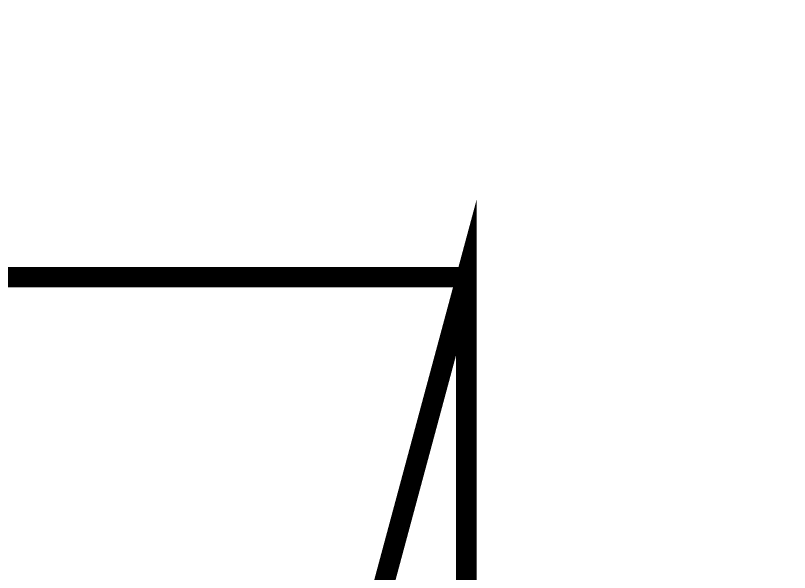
# Model space of a CAD drawing. Header units: millimetres. Extents: x -176651 to 424033, y -469666 to 486614.
# Drawn here: x 192288 to 193790, y 139242 to 140323 of the extents above; entities that cross this region are included whole.
import ezdxf
from ezdxf import colors
from ezdxf.entities.mleader import LeaderData, LeaderLine
from ezdxf.math import Vec2, Vec3

# ---------------------------------------------------------------- set-up
doc = ezdxf.new("R2010")
doc.units = ezdxf.units.MM
doc.linetypes.add('1625E_Roof Plan$0$DASHED', pattern=[0.75, 0.5, -0.25])
doc.layers.add('1625E_Roof Plan$0$ad-Secondary Roof', color=8, linetype='Continuous')
doc.layers.add('Site Levels$0$ad-Lvl-Entance road', color=4, linetype='Continuous')
doc.styles.add('Site Levels$0$Standard', font='arial.ttf')

# ---------------------------------------------------------------- blocks, each defined once
blk = doc.blocks.new('1625E_Roof Plan')
at = {"layer": '1625E_Roof Plan$0$ad-Secondary Roof', "linetype": '1625E_Roof Plan$0$DASHED', "ltscale": 2, "const_width": 40}
for points in [[(13950, 14220), (13138.3, 11207.5), (13950, 8195)], [(12570, 8195), (10022.5, 11207.5), (12570, 14220), (13950, 14220), (13950, 8195)]]:
    blk.add_lwpolyline(points, close=True, dxfattribs=at)
blk = doc.blocks.new('1625_East Villa')
blk.add_blockref('1625E_Roof Plan', (0, 0))
blk = doc.blocks.new("All Plot's Villa Plans")
at = {"ltscale": 5}
blk.add_blockref('1625_East Villa', (179213.1, 125594.9), dxfattribs=at)
blk = doc.blocks.new('Site Levels$0$zw$1B0B')
at = {"layer": 'Site Levels$0$ad-Lvl-Entance road'}
ml = blk.add_multileader_mtext('Standard', dxfattribs=at)
ml.set_content('{\\fArial|b1|i0|c0|p34;498.78}', color=256, style='Site Levels$0$Standard')
ml.set_leader_properties()
ml.build(insert=Vec2(0, 0))
ml.multileader.update_dxf_attribs({"has_text_frame": 1, "arrow_head_size": 1219.2, "scale": 12})
ctx = ml.context
ctx.base_point, ctx.scale, ctx.char_height, ctx.arrow_head_size, ctx.landing_gap_size, ctx.plane_origin = Vec3(214465.5, 41954.1), 12, 1219.186, 1219.2, 609.6, Vec3(222625.2, 37233.8)
ctx.text_align_type = 2
notes = []
notes.append((ctx, [(0, (1, 1, 0), (221630.9, 41954.1), (-1, 0), 845, [(0, [(222625.2, 37233.8)], 0, [])])]))
ctx.mtext.insert, ctx.mtext.width, ctx.mtext.defined_height, ctx.mtext.alignment, ctx.mtext.flow_direction = Vec3(220176.4, 42574.5), 5138.489, 1392.4, 3, 5
ctx.mtext.has_bg_fill, ctx.mtext.bg_color, ctx.mtext.bg_scale_factor, ctx.mtext.bg_transparency, ctx.mtext.use_window_bg_color = 1, -1027028792, 1.5, 0, 1
for ctx, leaders in notes:
    for number, flags, end, landing, length, lines in leaders:
        leader = LeaderData()
        leader.index, (leader.has_last_leader_line, leader.has_dogleg_vector, leader.attachment_direction) = number, flags
        leader.last_leader_point, leader.dogleg_vector, leader.dogleg_length = Vec3(end), Vec3(landing), length
        for number, points, colour, breaks in lines:
            line = LeaderLine()
            line.index, line.vertices, line.color, line.breaks = number, Vec3.list(points), colors.encode_raw_color(colour), breaks
            leader.lines.append(line)
        ctx.leaders.append(leader)
blk = doc.blocks.new('Site Levels')
at = {"layer": 'Site Levels$0$ad-Lvl-Entance road', "ltscale": 5}
blk.add_blockref('Site Levels$0$zw$1B0B', (-5982.9, 99418.6), dxfattribs=at)

msp = doc.modelspace()

# ---------------------------------------------------------------- block references
at = {"ltscale": 5}
msp.add_blockref("All Plot's Villa Plans", (0, 0), dxfattribs=at)

# ---------------------------------------------------------------- next in the draw order: block references
msp.add_blockref('Site Levels', (0, 0), dxfattribs=at)

doc.saveas('drawing.dxf')
